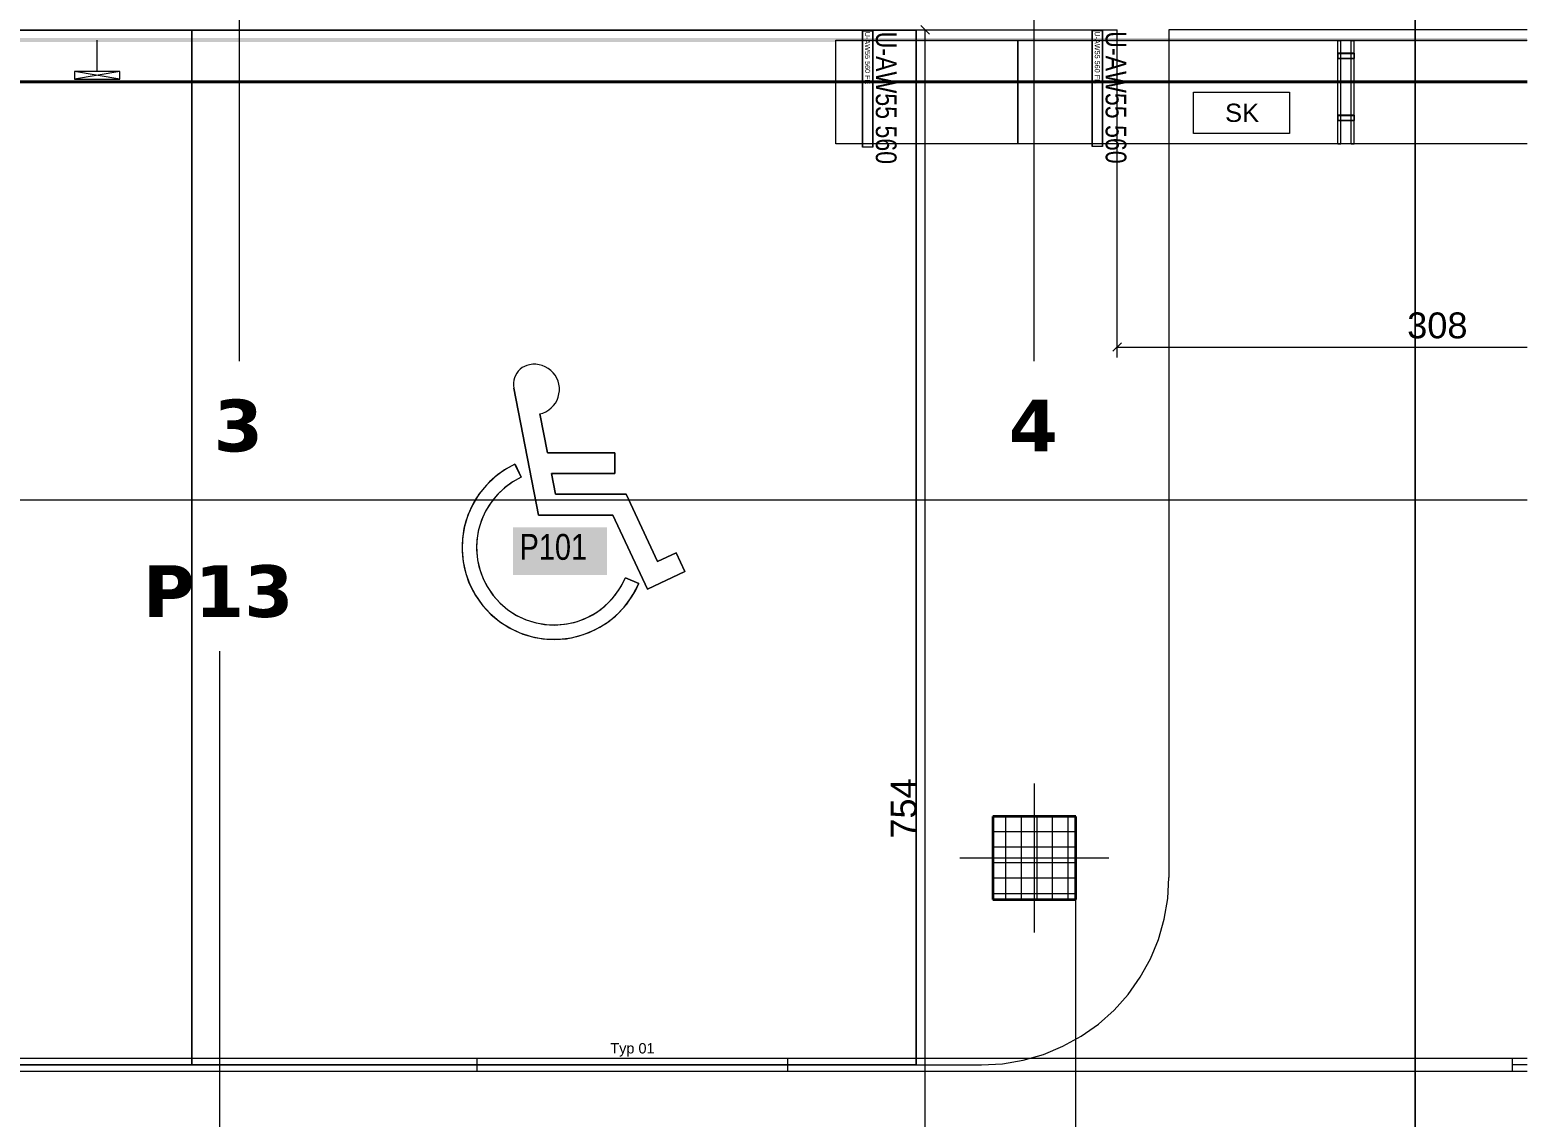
# Model space of a CAD drawing. Extents: x -1132 to 613, y -179 to 712.
# Drawn here: x 30.1 to 174.7, y 100.5 to 205.6 of the extents above; entities that cross this region are included whole.
import ezdxf
from ezdxf.lldxf.tags import DXFTag

# ---------------------------------------------------------------- set-up
doc = ezdxf.new("R2010")
doc.units = 0
doc.layers.get('0').update_dxf_attribs({"lineweight": 13})
for name, color, linetype, lineweight, true_color in [('A-____-MATC-OTLN', 7, 'Strichpunkt - Mittel', 40, 0x0080ff), ('A-DETL-____-OTLN', 5, 'Continuous', 9, 0x0000ff), ('EL01_VVV_Mass', 7, 'Continuous', 13, 0xb2b200), ('EL01_WAN_E-Mobility', 1, 'Continuous', 13, 0xff0000), ('EL01_WAN_Leitung_E-Mobility', 1, 'Continuous', 13, 0xff0000), ('EL01_WAN_Leuchten', 7, 'Continuous', 13, 0x0080ff), ('EL01_WAN_Leuchtentyp', 7, 'Continuous', 13, 0x0099ff), ('EL01_WAN_Schlaufkasten', 1, 'Continuous', 13, 0xff0000), ('EL01_WAN_Trassen', 40, 'Continuous', 13, 0xffbf00), ('EL01_WAN_Trassen Befestigung', 7, 'Continuous', 13, 0xb2b200), ('S-GRID-____-IDEN', 7, 'Continuous', 9, 0x5555aa)]:
    doc.layers.add(name, color=color, linetype=linetype, lineweight=lineweight, true_color=true_color)
for name, color, linetype, lineweight in [('A-DETL-____-HDLN', 7, '_Verdeckte Linien_', 9), ('A-DETL-____-THIN', 7, 'Continuous', 9), ('A-FLOR-____-OTLN', 7, 'Continuous', 9), ('C-PRKG-____-IDEN', 7, 'Continuous', 5), ('C-PRKG-____-OTLN', 7, 'Continuous', 9), ('S-COLS-____-MCUT', 7, 'Continuous', 35), ('S-COLS-____-OTLN', 7, 'Continuous', 9), ('S-GRID-____-OTLN', 7, 'Continuous', 5)]:
    doc.layers.add(name, color=color, linetype=linetype, lineweight=lineweight)
doc.styles.get("Standard").update_dxf_attribs({"font": 'arial.ttf'})
tags = doc.linetypes.add('_Rasterlinie_', pattern=[0.375, 0.2, -0.05, 0.075, -0.05]).pattern_tags.tags
tags[10:11] = [DXFTag(74, 4), DXFTag(75, 0), DXFTag(340, '0'), DXFTag(46, 1.0), DXFTag(50, 0.0), DXFTag(44, 0.0), DXFTag(45, 0.0)]
tags[8:9] = [DXFTag(74, 4), DXFTag(75, 0), DXFTag(340, '0'), DXFTag(46, 1.0), DXFTag(50, 0.0), DXFTag(44, 0.0), DXFTag(45, 0.0)]
tags[6:7] = [DXFTag(74, 4), DXFTag(75, 0), DXFTag(340, '0'), DXFTag(46, 1.0), DXFTag(50, 0.0), DXFTag(44, 0.0), DXFTag(45, 0.0)]
tags[4:5] = [DXFTag(74, 4), DXFTag(75, 0), DXFTag(340, '0'), DXFTag(46, 1.0), DXFTag(50, 0.0), DXFTag(44, 0.0), DXFTag(45, 0.0)]
tags = doc.linetypes.add('_Strichpunkt - Mittel_', pattern=[0.35, 0.15, -0.1, 0, -0.1]).pattern_tags.tags
tags[10:11] = [DXFTag(74, 4), DXFTag(75, 0), DXFTag(340, '0'), DXFTag(46, 1.0), DXFTag(50, 0.0), DXFTag(44, 0.0), DXFTag(45, 0.0)]
tags[8:9] = [DXFTag(74, 4), DXFTag(75, 0), DXFTag(340, '0'), DXFTag(46, 1.0), DXFTag(50, 0.0), DXFTag(44, 0.0), DXFTag(45, 0.0)]
tags[6:7] = [DXFTag(74, 4), DXFTag(75, 0), DXFTag(340, '0'), DXFTag(46, 1.0), DXFTag(50, 0.0), DXFTag(44, 0.0), DXFTag(45, 0.0)]
tags[4:5] = [DXFTag(74, 4), DXFTag(75, 0), DXFTag(340, '0'), DXFTag(46, 1.0), DXFTag(50, 0.0), DXFTag(44, 0.0), DXFTag(45, 0.0)]
tags = doc.linetypes.add('_Verdeckte Linien_', pattern=[0.15, 0.1, -0.05]).pattern_tags.tags
tags[6:7] = [DXFTag(74, 4), DXFTag(75, 0), DXFTag(340, '0'), DXFTag(46, 1.0), DXFTag(50, 0.0), DXFTag(44, 0.0), DXFTag(45, 0.0)]
tags[4:5] = [DXFTag(74, 4), DXFTag(75, 0), DXFTag(340, '0'), DXFTag(46, 1.0), DXFTag(50, 0.0), DXFTag(44, 0.0), DXFTag(45, 0.0)]
tags = doc.linetypes.add('Strichpunkt - Mittel', pattern=[0.35, 0.15, -0.1, 0, -0.1]).pattern_tags.tags
tags[10:11] = [DXFTag(74, 4), DXFTag(75, 0), DXFTag(340, '0'), DXFTag(46, 1.0), DXFTag(50, 0.0), DXFTag(44, 0.0), DXFTag(45, 0.0)]
tags[8:9] = [DXFTag(74, 4), DXFTag(75, 0), DXFTag(340, '0'), DXFTag(46, 1.0), DXFTag(50, 0.0), DXFTag(44, 0.0), DXFTag(45, 0.0)]
tags[6:7] = [DXFTag(74, 4), DXFTag(75, 0), DXFTag(340, '0'), DXFTag(46, 1.0), DXFTag(50, 0.0), DXFTag(44, 0.0), DXFTag(45, 0.0)]
tags[4:5] = [DXFTag(74, 4), DXFTag(75, 0), DXFTag(340, '0'), DXFTag(46, 1.0), DXFTag(50, 0.0), DXFTag(44, 0.0), DXFTag(45, 0.0)]

# ---------------------------------------------------------------- blocks, each defined once
blk = doc.blocks.new('Referenz-A0UJ2V7QXE', base_point=(-1140.16, -173.77))
at = {"layer": 'A-____-MATC-OTLN', "color": 0, "linetype": 'Strichpunkt - Mittel', "ltscale": 0.4}
blk.add_line((-1115.11, 200.56), (174.71, 200.56), dxfattribs=at)
at = {"layer": 'A-DETL-____-HDLN', "color": 0, "linetype": '_Verdeckte Linien_', "ltscale": 0.13}
for p, q in [((163.91, -102.04), (163.91, 357.16)), ((163.91, 357.16), (163.91, -102.04))]:
    blk.add_line(p, q, dxfattribs=at)
at = {"layer": 'A-DETL-____-OTLN', "color": 0, "linetype": '_Strichpunkt - Mittel_', "ltscale": 0.13}
for p, q in [((127.11, 132.76), (127.11, 118.36)), ((134.31, 125.56), (119.91, 125.56))]:
    blk.add_line(p, q, dxfattribs=at)
at = {"layer": 'A-DETL-____-THIN', "color": 0, "linetype": 'Continuous', "ltscale": 0.13}
for p, q in [((140.11, 205.56), (140.11, 123.67)), ((140, 121.65), (140.11, 123.67)), ((139.66, 119.64), (140, 121.65)), ((139.1, 117.69), (139.66, 119.64)), ((138.32, 115.82), (139.1, 117.69)), ((137.34, 114.04), (138.32, 115.82)), ((136.16, 112.39), (137.34, 114.04)), ((134.81, 110.87), (136.16, 112.39)), ((133.3, 109.52), (134.81, 110.87)), ((131.64, 108.35), (133.3, 109.52)), ((127.99, 106.59), (129.87, 107.37)), ((129.87, 107.37), (131.64, 108.35)), ((122.01, 105.57), (124.04, 105.69)), ((124.04, 105.69), (126.04, 106.03)), ((126.04, 106.03), (127.99, 106.59)), ((115.71, 105.57), (122.01, 105.57))]:
    blk.add_line(p, q, dxfattribs=at)
at = {"layer": 'A-FLOR-____-OTLN', "color": 0, "linetype": 'Continuous', "ltscale": 0.13}
for p, q in [((140.11, 205.56), (140.11, 205.59)), ((174.71, 205.56), (140.11, 205.56))]:
    blk.add_line(p, q, dxfattribs=at)
at = {"layer": 'C-PRKG-____-IDEN', "color": 7, "linetype": 'Continuous', "ltscale": 0.13, "true_color": 0xffffff}
for points in [[(76.76, 152.9), (85.83, 152.9), (76.76, 157.5)], [(85.83, 152.9), (76.76, 157.5), (85.83, 157.5)]]:
    blk.add_solid(points, dxfattribs=at)
at = {"layer": 'C-PRKG-____-OTLN', "color": 0, "linetype": 'Continuous', "ltscale": 0.13}
for p, q in [((45.71, 205.55), (-7.29, 205.55)), ((45.71, 205.55), (-7.29, 205.55)), ((-7.29, 205.55), (45.71, 205.55)), ((45.71, 105.57), (45.71, 205.55)), ((45.71, 105.57), (45.71, 205.55)), ((45.71, 205.55), (45.71, 105.57)), ((45.71, 205.55), (45.71, 205.55)), ((115.71, 205.55), (45.71, 205.55)), ((115.71, 205.55), (45.71, 205.55)), ((45.71, 205.55), (45.71, 105.57)), ((45.71, 105.57), (45.71, 205.55)), ((45.71, 205.55), (115.71, 205.55)), ((45.71, 205.55), (45.71, 205.55)), ((115.71, 105.57), (115.71, 205.55)), ((115.71, 205.55), (115.71, 105.57)), ((115.71, 205.55), (115.71, 205.55)), ((76.98, 172.19), (76.89, 171.96)), ((76.98, 172.19), (76.89, 171.96)), ((77.11, 172.41), (76.98, 172.19)), ((77.11, 172.41), (76.98, 172.19)), ((77.26, 172.61), (77.11, 172.41)), ((77.26, 172.61), (77.11, 172.41)), ((77.44, 172.79), (77.26, 172.61)), ((77.44, 172.79), (77.26, 172.61)), ((77.64, 172.94), (77.44, 172.79)), ((77.64, 172.94), (77.44, 172.79)), ((77.86, 173.06), (77.64, 172.94)), ((77.86, 173.06), (77.64, 172.94)), ((78.09, 173.16), (77.86, 173.06)), ((78.09, 173.16), (77.86, 173.06)), ((78.34, 173.22), (78.09, 173.16)), ((78.34, 173.22), (78.09, 173.16)), ((78.65, 173.26), (78.34, 173.22)), ((78.65, 173.26), (78.34, 173.22)), ((78.96, 173.26), (78.65, 173.26)), ((78.96, 173.26), (78.65, 173.26)), ((79.28, 173.22), (78.96, 173.26)), ((79.28, 173.22), (78.96, 173.26)), ((79.58, 173.14), (79.28, 173.22)), ((79.58, 173.14), (79.28, 173.22)), ((79.87, 173.02), (79.58, 173.14)), ((79.87, 173.02), (79.58, 173.14)), ((80.15, 172.86), (79.87, 173.02)), ((80.15, 172.86), (79.87, 173.02)), ((80.4, 172.67), (80.15, 172.86)), ((80.4, 172.67), (80.15, 172.86)), ((80.62, 172.45), (80.4, 172.67)), ((80.62, 172.45), (80.4, 172.67)), ((80.81, 172.2), (80.62, 172.45)), ((80.81, 172.2), (80.62, 172.45)), ((80.97, 171.93), (80.81, 172.2)), ((80.97, 171.93), (80.81, 172.2)), ((76.82, 171.72), (76.78, 171.47)), ((76.82, 171.72), (76.78, 171.47)), ((76.78, 171.47), (76.78, 171.22)), ((76.78, 171.47), (76.78, 171.22)), ((76.78, 171.33), (76.78, 171.33)), ((76.78, 171.22), (76.82, 170.97)), ((76.78, 171.22), (76.82, 170.97)), ((76.89, 171.96), (76.82, 171.72)), ((76.88, 171.96), (76.82, 171.72)), ((76.82, 170.97), (79.2, 158.7)), ((79.2, 158.7), (76.82, 170.97)), ((81.1, 171.64), (80.97, 171.93)), ((81.1, 171.64), (80.97, 171.93)), ((81.18, 171.34), (81.1, 171.64)), ((81.18, 171.34), (81.1, 171.64)), ((81.23, 171.02), (81.18, 171.34)), ((81.23, 171.03), (81.18, 171.34)), ((81.19, 170.4), (81.23, 170.71)), ((81.19, 170.4), (81.23, 170.71)), ((81.23, 170.71), (81.23, 171.03)), ((81.23, 170.71), (81.23, 171.02)), ((81.23, 170.84), (81.23, 170.84)), ((80.44, 169.04), (80.66, 169.27)), ((80.44, 169.04), (80.66, 169.27)), ((80.66, 169.27), (80.85, 169.52)), ((80.66, 169.27), (80.85, 169.52)), ((80.85, 169.52), (81, 169.8)), ((80.85, 169.52), (81, 169.8)), ((81, 169.8), (81.12, 170.09)), ((81, 169.8), (81.12, 170.09)), ((81.12, 170.09), (81.19, 170.4)), ((81.12, 170.09), (81.19, 170.4)), ((79.34, 168.47), (79.64, 168.55)), ((79.34, 168.47), (79.64, 168.55)), ((80.07, 164.7), (79.34, 168.47)), ((79.34, 168.47), (80.07, 164.7)), ((79.34, 168.47), (79.34, 168.47)), ((79.64, 168.55), (79.93, 168.68)), ((79.64, 168.55), (79.93, 168.68)), ((79.93, 168.68), (80.2, 168.85)), ((79.93, 168.68), (80.2, 168.85)), ((80.2, 168.85), (80.44, 169.04)), ((80.2, 168.85), (80.44, 169.04)), ((76.93, 163.61), (75.93, 163.06)), ((76.93, 163.61), (76.06, 163.14)), ((77.53, 162.34), (76.93, 163.61)), ((76.93, 163.61), (76.93, 163.61)), ((76.94, 163.61), (77.53, 162.34)), ((86.59, 164.7), (80.07, 164.7)), ((80.07, 164.7), (86.59, 164.7)), ((80.07, 164.7), (80.07, 164.7)), ((86.59, 162.7), (86.59, 164.7)), ((86.59, 164.7), (86.59, 162.7)), ((86.59, 164.7), (86.59, 164.7)), ((75.01, 162.38), (74.18, 161.59)), ((75.24, 162.57), (74.49, 161.91)), ((75.93, 163.06), (75.01, 162.38)), ((76.06, 163.14), (75.24, 162.57)), ((77.53, 162.34), (76.68, 161.88)), ((77.53, 162.34), (76.72, 161.9)), ((77.53, 162.34), (77.53, 162.34)), ((80.85, 160.7), (80.46, 162.7)), ((80.46, 162.7), (86.59, 162.7)), ((86.59, 162.7), (80.46, 162.7)), ((80.46, 162.7), (80.85, 160.7)), ((80.46, 162.7), (80.46, 162.7)), ((86.59, 162.7), (86.59, 162.7)), ((73.46, 160.7), (72.86, 159.72)), ((73.51, 160.78), (73.1, 160.16)), ((74.18, 161.59), (73.46, 160.7)), ((73.98, 161.36), (73.51, 160.78)), ((74.49, 161.91), (73.98, 161.36)), ((75.21, 160.64), (74.6, 159.89)), ((75.3, 160.74), (74.85, 160.22)), ((75.91, 161.31), (75.21, 160.64)), ((75.98, 161.36), (75.3, 160.74)), ((76.68, 161.88), (75.91, 161.31)), ((76.72, 161.9), (75.98, 161.36)), ((87.67, 160.7), (80.85, 160.7)), ((80.85, 160.7), (87.67, 160.7)), ((80.85, 160.7), (80.85, 160.7)), ((90.71, 154.2), (87.67, 160.7)), ((87.67, 160.7), (87.67, 160.7)), ((87.68, 160.7), (90.71, 154.2)), ((72.86, 159.72), (72.39, 158.68)), ((72.74, 159.5), (72.44, 158.82)), ((73.1, 160.16), (72.74, 159.5)), ((74.6, 159.89), (74.09, 159.07)), ((74.44, 159.66), (74.09, 159.07)), ((74.85, 160.22), (74.44, 159.66)), ((72.2, 158.11), (72.01, 157.39)), ((72.39, 158.68), (72.05, 157.58)), ((72.44, 158.82), (72.2, 158.11)), ((73.56, 157.79), (73.39, 157.13)), ((73.7, 158.19), (73.42, 157.26)), ((73.8, 158.44), (73.56, 157.79)), ((74.09, 159.07), (73.7, 158.19)), ((74.09, 159.07), (73.8, 158.44)), ((79.2, 158.7), (86.4, 158.7)), ((86.4, 158.7), (79.2, 158.7)), ((79.2, 158.7), (79.2, 158.7)), ((86.4, 158.7), (89.74, 151.54)), ((89.74, 151.54), (86.4, 158.7)), ((86.4, 158.7), (86.4, 158.7)), ((71.89, 156.65), (71.83, 155.9)), ((71.87, 156.45), (71.83, 155.3)), ((72.05, 157.58), (71.87, 156.45)), ((72.01, 157.39), (71.89, 156.65)), ((73.28, 156.45), (73.23, 155.76)), ((73.26, 156.31), (73.23, 155.35)), ((73.42, 157.26), (73.26, 156.31)), ((73.39, 157.13), (73.28, 156.45)), ((71.82, 155.56), (71.82, 155.56)), ((71.83, 155.9), (71.83, 155.16)), ((71.83, 155.3), (71.93, 154.16)), ((71.83, 155.16), (71.9, 154.41)), ((73.23, 155.76), (73.24, 155.07)), ((73.23, 155.35), (73.32, 154.38)), ((73.24, 155.07), (73.32, 154.38)), ((92.52, 155.04), (90.71, 154.2)), ((90.71, 154.2), (92.52, 155.04)), ((93.36, 153.23), (92.52, 155.04)), ((92.52, 155.04), (93.36, 153.23)), ((92.52, 155.04), (92.52, 155.04)), ((71.9, 154.41), (72.03, 153.67)), ((71.93, 154.16), (72.19, 153.05)), ((72.03, 153.67), (72.22, 152.95)), ((73.32, 154.38), (73.53, 153.44)), ((73.32, 154.38), (73.46, 153.71)), ((73.46, 153.71), (73.66, 153.05)), ((73.53, 153.44), (73.86, 152.54)), ((90.71, 154.2), (90.71, 154.2)), ((72.19, 153.05), (72.58, 151.97)), ((72.22, 152.95), (72.46, 152.25)), ((72.46, 152.25), (72.77, 151.57)), ((72.58, 151.97), (73.11, 150.96)), ((73.66, 153.05), (73.92, 152.41)), ((73.86, 152.54), (74.31, 151.68)), ((73.92, 152.41), (74.24, 151.8)), ((86.94, 151.41), (87.3, 152)), ((87.16, 151.76), (87.6, 152.62)), ((87.3, 152), (87.6, 152.62)), ((88.89, 152.07), (87.6, 152.62)), ((87.6, 152.62), (88.89, 152.07)), ((87.6, 152.62), (87.6, 152.62)), ((88.37, 151.05), (88.89, 152.07)), ((88.57, 151.39), (88.89, 152.07)), ((88.89, 152.07), (88.89, 152.07)), ((89.74, 151.54), (93.36, 153.23)), ((93.36, 153.23), (89.74, 151.54)), ((93.36, 153.23), (93.36, 153.23)), ((72.77, 151.57), (73.14, 150.91)), ((73.11, 150.96), (73.77, 150.02)), ((73.14, 150.91), (73.83, 149.94)), ((74.24, 151.8), (74.8, 150.96)), ((74.31, 151.68), (74.86, 150.89)), ((74.8, 150.96), (75.48, 150.21)), ((74.86, 150.89), (75.51, 150.18)), ((85.61, 149.89), (86.33, 150.61)), ((85.98, 150.24), (86.62, 150.96)), ((86.33, 150.61), (86.94, 151.41)), ((86.62, 150.96), (87.16, 151.76)), ((87.47, 149.79), (88.19, 150.75)), ((87.73, 150.1), (88.37, 151.05)), ((88.19, 150.75), (88.57, 151.39)), ((89.74, 151.54), (89.74, 151.54)), ((73.77, 150.02), (74.54, 149.17)), ((73.83, 149.94), (74.65, 149.07)), ((74.54, 149.17), (75.41, 148.43)), ((74.65, 149.07), (75.57, 148.31)), ((75.48, 150.21), (76.25, 149.55)), ((75.51, 150.18), (76.25, 149.55)), ((76.25, 149.55), (77.06, 149.03)), ((76.25, 149.55), (77.1, 149)), ((77.06, 149.03), (77.93, 148.61)), ((77.1, 149), (78.01, 148.58)), ((83.58, 148.64), (84.45, 149.07)), ((83.92, 148.79), (84.8, 149.29)), ((84.45, 149.07), (85.25, 149.6)), ((84.8, 149.29), (85.61, 149.89)), ((85.25, 149.6), (85.98, 150.24)), ((86.1, 148.49), (86.96, 149.24)), ((86.64, 148.93), (87.47, 149.79)), ((86.96, 149.24), (87.73, 150.1)), ((75.41, 148.43), (76.37, 147.8)), ((75.57, 148.31), (76.59, 147.69)), ((76.37, 147.8), (77.41, 147.31)), ((76.59, 147.69), (77.69, 147.2)), ((77.93, 148.61), (78.85, 148.31)), ((78.01, 148.58), (78.98, 148.28)), ((78.85, 148.31), (79.79, 148.13)), ((78.98, 148.28), (79.98, 148.11)), ((79.79, 148.13), (80.76, 148.07)), ((79.98, 148.11), (80.99, 148.08)), ((80.76, 148.07), (81.72, 148.14)), ((80.99, 148.08), (81.99, 148.18)), ((81.72, 148.14), (82.67, 148.33)), ((81.99, 148.18), (82.98, 148.42)), ((82.67, 148.33), (83.58, 148.64)), ((82.98, 148.42), (83.92, 148.79)), ((83.56, 147.14), (84.66, 147.6)), ((84.12, 147.35), (85.15, 147.86)), ((84.66, 147.6), (85.69, 148.2)), ((85.15, 147.86), (86.1, 148.49)), ((85.69, 148.2), (86.64, 148.93)), ((77.41, 147.31), (78.5, 146.95)), ((77.69, 147.2), (78.84, 146.87)), ((78.5, 146.95), (79.62, 146.74)), ((78.84, 146.87), (80.02, 146.7)), ((79.62, 146.74), (80.77, 146.67)), ((80.02, 146.7), (81.21, 146.69)), ((80.77, 146.67), (81.91, 146.75)), ((81.21, 146.69), (82.4, 146.84)), ((81.91, 146.75), (83.03, 146.98)), ((82.4, 146.84), (83.56, 147.14)), ((83.03, 146.98), (84.12, 147.35)), ((45.71, 105.57), (-7.29, 105.57)), ((-7.29, 105.57), (45.71, 105.57)), ((45.71, 105.57), (-7.29, 105.57)), ((45.71, 105.57), (45.71, 105.57)), ((115.71, 105.57), (45.71, 105.57)), ((45.71, 105.57), (115.71, 105.57)), ((115.71, 105.57), (45.71, 105.57)), ((45.71, 105.57), (45.71, 105.57)), ((115.71, 105.57), (115.71, 105.57))]:
    blk.add_line(p, q, dxfattribs=at)
at = {"layer": 'S-COLS-____-MCUT', "color": 0, "linetype": 'Continuous', "ltscale": 0.35}
for p, q in [((131.11, 129.56), (123.11, 129.56)), ((123.11, 129.56), (123.11, 121.56)), ((131.11, 121.56), (131.11, 129.56)), ((123.11, 121.56), (131.11, 121.56))]:
    blk.add_line(p, q, dxfattribs=at)
at = {"layer": 'S-COLS-____-OTLN', "color": 0, "linetype": 'Continuous', "ltscale": 0.13}
for p, q in [((124.37, 121.56), (124.37, 129.56)), ((125.87, 121.56), (125.87, 129.56)), ((127.37, 121.56), (127.37, 129.56)), ((128.87, 121.56), (128.87, 129.56)), ((130.37, 121.56), (130.37, 129.56)), ((123.11, 128.13), (131.11, 128.13)), ((123.11, 126.63), (131.11, 126.63)), ((123.11, 125.13), (131.11, 125.13)), ((123.11, 123.63), (131.11, 123.63)), ((123.11, 122.13), (131.11, 122.13))]:
    blk.add_line(p, q, dxfattribs=at)
at = {"layer": 'S-GRID-____-OTLN', "color": 0, "linetype": '_Rasterlinie_', "ltscale": 0.13}
for p, q in [((50.31, 173.56), (50.31, 357.16)), ((127.11, 173.56), (127.11, 357.16)), ((-1093.73, 160.16), (174.71, 160.16)), ((48.41, -160.53), (48.41, 145.56))]:
    blk.add_line(p, q, dxfattribs=at)
at = {"layer": 'C-PRKG-____-IDEN', "color": 0, "linetype": 'Continuous', "ltscale": 0.13, "insert": (77.38, 156.87), "char_height": 2.5, "attachment_point": 1}
blk.add_mtext('{\\W0.8;\\fArial;P101}', dxfattribs=at)
at = {"layer": 'S-GRID-____-IDEN', "color": 0, "linetype": 'Continuous', "lineweight": 5, "ltscale": 0.13, "char_height": 5, "attachment_point": 1}
for s, insert in [('{\\fVerdana|b1|i0;3}', (47.83, 169.85)), ('{\\fVerdana|b1|i0;4}', (124.63, 169.85)), ('{\\fVerdana|b1|i0;P13}', (40.97, 153.85))]:
    blk.add_mtext(s, dxfattribs=dict(at, insert=insert))
blk = doc.blocks.new('Kabelkanal-A0UJ2V7WXE', base_point=(107.92, 194.56))
at = {"color": 0, "linetype": 'ByBlock', "lineweight": -2, "ltscale": 0.13}
for p, q in [((107.92, 194.56), (107.92, 204.56)), ((107.92, 204.56), (125.52, 204.56)), ((125.52, 204.56), (125.52, 194.56)), ((125.52, 194.56), (107.92, 194.56))]:
    blk.add_line(p, q, dxfattribs=at)
blk = doc.blocks.new('IfcObject-A0UJ2V7YXE', base_point=(132.7, 192.94))
at = {"layer": 'EL01_WAN_Trassen', "linetype": 'ByBlock', "lineweight": -2, "ltscale": 0.13}
for p, q in [((133.7, 205.49), (132.7, 205.49)), ((133.7, 205.49), (132.7, 205.49)), ((132.7, 205.49), (132.7, 194.29)), ((132.7, 194.29), (132.7, 205.49)), ((132.7, 205.49), (132.7, 205.49)), ((133.7, 205.49), (133.7, 194.29)), ((133.7, 194.29), (133.7, 205.49)), ((133.7, 205.49), (133.7, 205.49)), ((133.7, 194.29), (132.7, 194.29)), ((133.7, 194.29), (132.7, 194.29)), ((132.7, 194.29), (132.7, 194.29)), ((133.7, 194.29), (133.7, 194.29))]:
    blk.add_line(p, q, dxfattribs=at)
at = {"layer": 'EL01_WAN_Trassen', "lineweight": -2, "attachment_point": 1, "rotation": 270}
for s, insert, char_height in [('{\\fArial;U-AW55 560 FE}', (133.45, 205.43), 0.5), ('{\\W0.8;\\fArial;U-AW55 560}', (136, 205.44), 2)]:
    blk.add_mtext(s, dxfattribs=dict(at, insert=insert, char_height=char_height))
blk = doc.blocks.new('Kabelkanal-A0UJ2V86XE', base_point=(125.52, 194.56))
at = {"color": 0, "linetype": 'ByBlock', "lineweight": -2, "ltscale": 0.13}
for p, q in [((125.52, 194.56), (125.52, 204.56)), ((125.52, 204.56), (174.71, 204.56)), ((174.71, 194.56), (125.52, 194.56))]:
    blk.add_line(p, q, dxfattribs=at)
blk = doc.blocks.new('IfcObject-A0UJ2V96XE', base_point=(110.5, 192.89))
at = {"layer": 'EL01_WAN_Trassen', "linetype": 'ByBlock', "lineweight": -2, "ltscale": 0.13}
for p, q in [((111.5, 205.44), (110.5, 205.44)), ((111.5, 205.44), (110.5, 205.44)), ((110.5, 205.44), (110.5, 194.24)), ((110.5, 194.24), (110.5, 205.44)), ((110.5, 205.44), (110.5, 205.44)), ((111.5, 205.44), (111.5, 194.24)), ((111.5, 194.24), (111.5, 205.44)), ((111.5, 205.44), (111.5, 205.44)), ((111.5, 194.24), (110.5, 194.24)), ((111.5, 194.24), (110.5, 194.24)), ((110.5, 194.24), (110.5, 194.24)), ((111.5, 194.24), (111.5, 194.24))]:
    blk.add_line(p, q, dxfattribs=at)
at = {"layer": 'EL01_WAN_Trassen', "lineweight": -2, "attachment_point": 1, "rotation": 270}
for s, insert, char_height in [('{\\fArial;U-AW55 560 FE}', (111.25, 205.39), 0.5), ('{\\W0.8;\\fArial;U-AW55 560}', (113.8, 205.4), 2)]:
    blk.add_mtext(s, dxfattribs=dict(at, insert=insert, char_height=char_height))
blk = doc.blocks.new('Kabelleiter-A0UJ2V9OXE', base_point=(156.42, 194.55))
at = {"color": 0, "linetype": 'ByBlock', "lineweight": -2, "ltscale": 0.13}
for p, q in [((156.42, 194.57), (156.42, 204.56)), ((156.42, 204.54), (156.42, 204.56)), ((156.42, 204.56), (156.72, 204.56)), ((156.42, 194.55), (156.42, 204.54)), ((156.72, 204.54), (156.42, 204.54)), ((156.72, 194.57), (156.72, 204.56)), ((156.72, 204.56), (156.72, 204.54)), ((156.72, 194.55), (156.72, 204.54)), ((157.72, 194.57), (157.72, 204.56)), ((157.72, 204.54), (157.72, 204.56)), ((157.72, 204.56), (158.02, 204.56)), ((157.72, 194.55), (157.72, 204.54)), ((158.02, 204.54), (157.72, 204.54)), ((158.02, 194.57), (158.02, 204.56)), ((158.02, 204.56), (158.02, 204.54)), ((158.02, 194.55), (158.02, 204.54)), ((158.02, 203.31), (156.42, 203.31)), ((158.02, 203.31), (156.42, 203.31)), ((156.42, 203.31), (156.42, 203.31)), ((156.42, 203.31), (156.42, 202.81)), ((156.42, 202.81), (156.42, 203.31)), ((158.02, 202.81), (156.42, 202.81)), ((158.02, 202.81), (156.42, 202.81)), ((156.42, 202.81), (156.42, 202.81)), ((158.02, 203.31), (158.02, 203.31)), ((158.02, 203.31), (158.02, 202.81)), ((158.02, 202.81), (158.02, 203.31)), ((158.02, 202.81), (158.02, 202.81)), ((158.02, 197.32), (156.42, 197.32)), ((156.42, 197.32), (156.42, 197.31)), ((156.42, 196.82), (156.42, 197.32)), ((158.02, 197.31), (156.42, 197.31)), ((156.42, 197.31), (156.42, 196.81)), ((158.02, 196.82), (156.42, 196.82)), ((156.42, 196.81), (156.42, 196.82)), ((158.02, 196.81), (156.42, 196.81)), ((158.02, 197.32), (158.02, 197.31)), ((158.02, 196.82), (158.02, 197.32)), ((158.02, 197.31), (158.02, 196.81)), ((158.02, 196.81), (158.02, 196.82)), ((156.42, 194.55), (156.42, 194.57)), ((156.42, 194.57), (156.72, 194.57)), ((156.72, 194.55), (156.42, 194.55)), ((156.72, 194.57), (156.72, 194.55)), ((157.72, 194.55), (157.72, 194.57)), ((157.72, 194.57), (158.02, 194.57)), ((158.02, 194.55), (157.72, 194.55)), ((158.02, 194.57), (158.02, 194.55))]:
    blk.add_line(p, q, dxfattribs=at)
blk = doc.blocks.new('Kabelleiter-A0UJ2V9SXE', base_point=(156.42, 194.55))
at = {"color": 0, "linetype": 'ByBlock', "lineweight": -2, "ltscale": 0.13}
for p, q in [((156.42, 194.55), (156.42, 204.55)), ((156.42, 204.55), (156.72, 204.55)), ((156.72, 194.55), (156.72, 204.55)), ((157.72, 194.55), (157.72, 204.55)), ((157.72, 204.55), (158.02, 204.55)), ((158.02, 194.55), (158.02, 204.55)), ((156.42, 203.3), (158.02, 203.3)), ((156.42, 203.3), (156.42, 202.8)), ((156.42, 202.8), (158.02, 202.8)), ((158.02, 203.3), (158.02, 202.8)), ((156.42, 197.3), (158.02, 197.3)), ((156.42, 197.3), (156.42, 196.8)), ((156.42, 196.8), (158.02, 196.8)), ((158.02, 197.3), (158.02, 196.8)), ((156.42, 194.55), (156.72, 194.55)), ((157.72, 194.55), (158.02, 194.55))]:
    blk.add_line(p, q, dxfattribs=at)
blk = doc.blocks.new('Kabelkanal-A0UJ2V9YXE', base_point=(-191.68, 104.98))
at = {"color": 0, "linetype": 'ByBlock', "lineweight": -2, "ltscale": 0.13}
for p, q in [((174.71, 106.18), (-191.68, 106.18)), ((-191.68, 104.98), (174.71, 104.98))]:
    blk.add_line(p, q, dxfattribs=at)
blk = doc.blocks.new('Maß-A0UJ2VBUXE', base_point=(113.24, 54.37))
at = {"color": 0, "lineweight": -2}
for p, q in [((115.57, 205.56), (135.12, 205.56)), ((116.16, 205.98), (116.99, 205.15)), ((116.57, 54.78), (116.57, 205.56)), ((116.16, 55.2), (116.99, 54.37)), ((115.57, 54.78), (156.91, 54.78))]:
    blk.add_line(p, q, dxfattribs=at)
at = {"color": 0, "lineweight": -2, "insert": (113.24, 127.43), "char_height": 2.5, "attachment_point": 1, "rotation": 90}
blk.add_mtext('{\\fArial;754}', dxfattribs=at)
blk = doc.blocks.new('Maß-A0UJ2VDIXE', base_point=(130.7, 56.24))
at = {"color": 0, "lineweight": -2}
for p, q in [((131.12, 62.63), (131.12, 121.56)), ((131.53, 64.05), (130.7, 63.22)), ((158.79, 64.05), (157.96, 63.22)), ((158.37, 64.63), (158.37, 56.24)), ((131.12, 63.63), (158.37, 63.63))]:
    blk.add_line(p, q, dxfattribs=at)
at = {"color": 0, "lineweight": -2, "insert": (142.1, 66.97), "char_height": 2.5, "attachment_point": 1}
blk.add_mtext('{\\fArial;136}', dxfattribs=at)
blk = doc.blocks.new('Maß-A0UJ2VL6XE', base_point=(134.7, 173.93))
at = {"color": 0, "lineweight": -2}
for p, q in [((135.11, 173.93), (135.11, 205.56)), ((135.53, 175.35), (134.7, 174.52)), ((135.11, 174.93), (174.71, 174.93))]:
    blk.add_line(p, q, dxfattribs=at)
at = {"color": 0, "lineweight": -2, "insert": (163.13, 178.27), "char_height": 2.5, "attachment_point": 1}
blk.add_mtext('{\\fArial;308}', dxfattribs=at)
blk = doc.blocks.new('Schlaufkasten Decke (multi)-A0UJ2VM2XE', base_point=(142.48, 195.56))
at = {"color": 0, "linetype": 'ByBlock', "lineweight": -2, "ltscale": 0.13}
for p, q in [((142.48, 195.56), (142.48, 199.56)), ((142.48, 199.56), (151.76, 199.56)), ((151.76, 199.56), (151.76, 195.56)), ((151.76, 195.56), (142.48, 195.56))]:
    blk.add_line(p, q, dxfattribs=at)
at = {"color": 0, "linetype": 'ByBlock', "lineweight": -2, "ltscale": 0.13, "insert": (145.54, 198.44), "char_height": 1.76, "attachment_point": 1}
blk.add_mtext('{\\fArial;SK}', dxfattribs=at)
blk = doc.blocks.new('LED-Langfeldleuchte 37W-A0UJ2VNMXE', base_point=(173.29, 104.98))
at = {"color": 0, "lineweight": -2}
for p, q in [((173.29, 104.98), (173.29, 106.18)), ((174.71, 105.58), (173.29, 105.58))]:
    blk.add_line(p, q, dxfattribs=at)
blk = doc.blocks.new('LED-Langfeldleuchte 37W-A0UJ2VQ0XE', base_point=(73.29, 104.98))
at = {"color": 0, "lineweight": -2}
for p, q in [((73.29, 104.98), (73.29, 106.18)), ((103.29, 105.58), (73.29, 105.58)), ((103.29, 104.98), (103.29, 106.18))]:
    blk.add_line(p, q, dxfattribs=at)
blk = doc.blocks.new('Bemerkung 1-A0UJ2VQ2XE', base_point=(86.15, 106.68))
at = {"color": 0, "lineweight": -2, "insert": (86.15, 107.68), "char_height": 1, "attachment_point": 1}
blk.add_mtext('{\\fArial;Typ 01}', dxfattribs=at)
blk = doc.blocks.new('UV in Wand-A0UJ2VQAXE', base_point=(34.39, 200.81))
at = {"color": 0, "lineweight": -2}
for p, q in [((38.77, 201.55), (34.39, 201.55)), ((34.39, 201.55), (34.39, 200.81)), ((38.77, 200.81), (34.39, 201.55)), ((38.77, 201.55), (34.39, 200.81)), ((38.77, 200.81), (38.77, 201.55)), ((34.39, 200.81), (38.77, 200.81))]:
    blk.add_line(p, q, dxfattribs=at)

msp = doc.modelspace()

# ---------------------------------------------------------------- linework, layer by layer
at = {"layer": 'EL01_WAN_Leitung_E-Mobility', "ltscale": 0.13}
msp.add_line((36.58, 201.56), (36.58, 204.56), dxfattribs=at)
for points in [[(-82.42, 204.4), (174.71, 204.4), (-82.42, 204.8)], [(174.71, 204.4), (-82.42, 204.8), (174.71, 204.8)]]:
    msp.add_solid(points, dxfattribs=at)

# ---------------------------------------------------------------- block references
at = {"color": 9, "lineweight": 25, "ltscale": 0.25, "true_color": 0xc0c0c0}
msp.add_blockref('Referenz-A0UJ2V7QXE', (-1140.16, -173.77), dxfattribs=at)
at = {"layer": 'EL01_VVV_Mass', "linetype": 'Continuous', "ltscale": 0.13}
for name, p in [('Maß-A0UJ2VBUXE', (113.24, 54.37)), ('Maß-A0UJ2VL6XE', (134.7, 173.93)), ('Maß-A0UJ2VDIXE', (130.7, 56.24))]:
    msp.add_blockref(name, p, dxfattribs=at)
at = {"layer": 'EL01_WAN_E-Mobility', "linetype": 'Continuous', "ltscale": 0.13}
msp.add_blockref('UV in Wand-A0UJ2VQAXE', (34.39, 200.81), dxfattribs=at)
at = {"layer": 'EL01_WAN_Leuchten', "ltscale": 0.13}
for name, p in [('Kabelkanal-A0UJ2V9YXE', (-191.68, 104.98)), ('LED-Langfeldleuchte 37W-A0UJ2VQ0XE', (73.29, 104.98)), ('LED-Langfeldleuchte 37W-A0UJ2VNMXE', (173.29, 104.98))]:
    msp.add_blockref(name, p, dxfattribs=at)
at = {"layer": 'EL01_WAN_Leuchtentyp', "ltscale": 0.13}
msp.add_blockref('Bemerkung 1-A0UJ2VQ2XE', (86.15, 106.68), dxfattribs=at)
at = {"layer": 'EL01_WAN_Schlaufkasten', "ltscale": 0.13}
msp.add_blockref('Schlaufkasten Decke (multi)-A0UJ2VM2XE', (142.48, 195.56), dxfattribs=at)
at = {"layer": 'EL01_WAN_Trassen', "ltscale": 0.13}
for name, p in [('Kabelkanal-A0UJ2V7WXE', (107.92, 194.56)), ('Kabelkanal-A0UJ2V86XE', (125.52, 194.56)), ('Kabelleiter-A0UJ2V9OXE', (156.42, 194.55)), ('Kabelleiter-A0UJ2V9SXE', (156.42, 194.55))]:
    msp.add_blockref(name, p, dxfattribs=at)
at = {"layer": 'EL01_WAN_Trassen Befestigung', "ltscale": 0.13}
for name, p in [('IfcObject-A0UJ2V96XE', (110.5, 192.89)), ('IfcObject-A0UJ2V7YXE', (132.7, 192.94))]:
    msp.add_blockref(name, p, dxfattribs=at)

doc.saveas('drawing.dxf')
